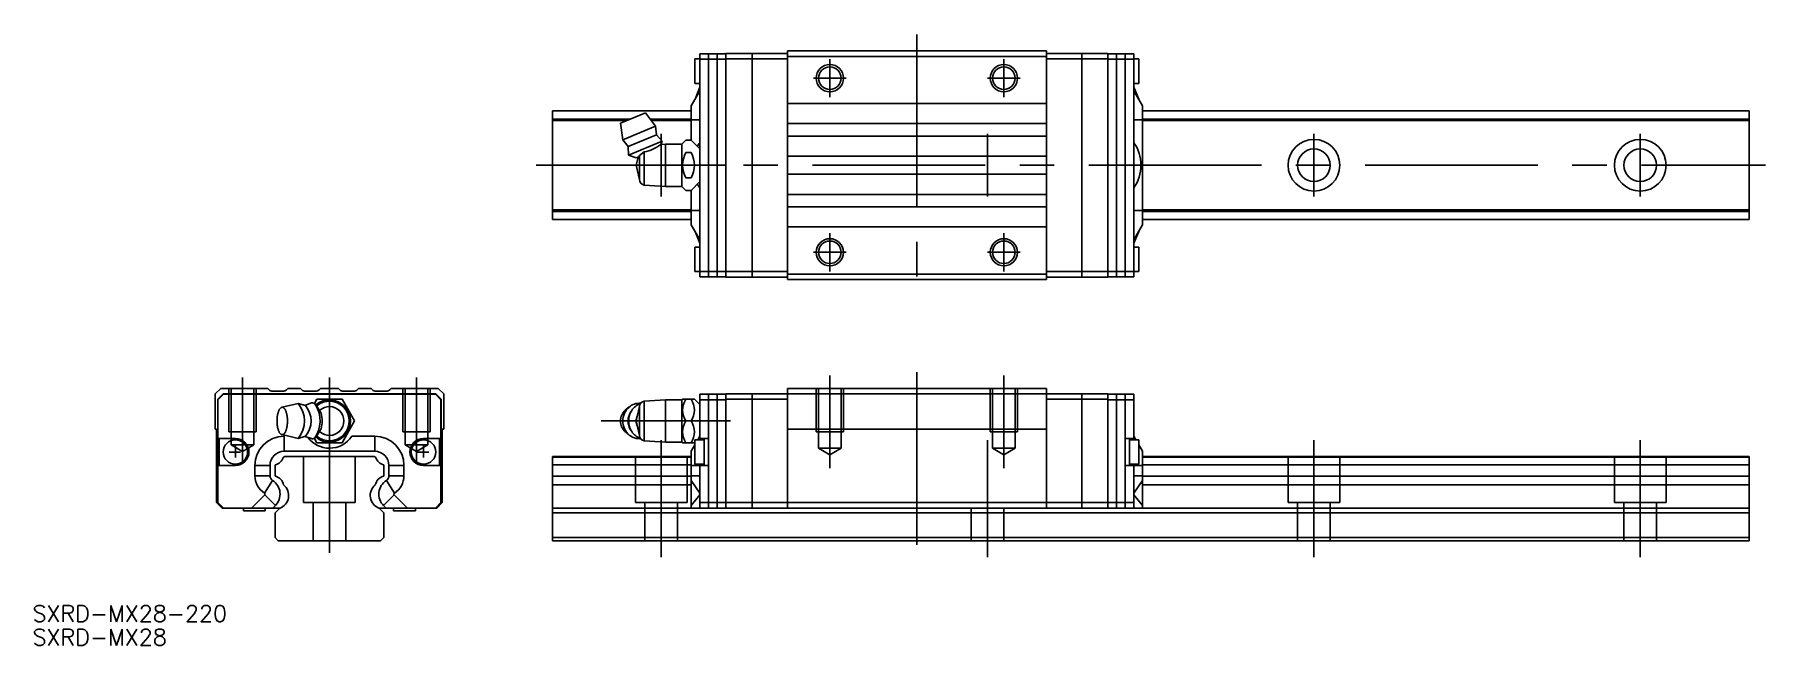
# Model space of a CAD drawing. Extents: x -54 to 264, y -19 to 93.
import ezdxf

# ---------------------------------------------------------------- set-up
doc = ezdxf.new("R2010")
doc.units = 0
doc.linetypes.add('CENTER', pattern=[50.8, 31.75, -6.35, 6.35, -6.35])
doc.linetypes.add('DASHED', pattern=[19.05, 12.7, -6.35])
doc.layers.get('0').update_dxf_attribs({"linetype": 'CONTINUOUS'})
doc.layers.add('CENTER', color=1, linetype='CENTER')
doc.styles.get("Standard").update_dxf_attribs({"font": 'txt.shx', "height": 3, "bigfont": 'bigfont.shx'})

msp = doc.modelspace()

# ---------------------------------------------------------------- linework, layer by layer
at = {"color": 7, "linetype": 'CONTINUOUS'}
for p, q in [((68.1, 89.5), (72.9, 89.5)), ((68.1, 89.5), (72.9, 89.5)), ((68.1, 88.5), (68.1, 89.5)), ((68.1, 88.5), (68.1, 89.5)), ((69.7, 48.5), (69.7, 89.5)), ((71.3, 48.5), (71.3, 89.5)), ((72.9, 89.55), (84.2, 89.55)), ((72.9, 88.55), (72.9, 89.55)), ((77.7, 48.45), (77.7, 89.55)), ((131.8, 90), (84.2, 90)), ((84.2, 89), (84.2, 90)), ((131.8, 89), (131.8, 90)), ((143.1, 89.55), (131.8, 89.55)), ((138.3, 48.45), (138.3, 89.55)), ((143.1, 88.55), (143.1, 89.55)), ((147.9, 89.5), (143.1, 89.5)), ((144.7, 48.5), (144.7, 89.5)), ((146.3, 48.5), (146.3, 89.5)), ((147.9, 88.5), (147.9, 89.5)), ((67.2, 84.05), (67.2, 88.55)), ((68.1, 88.55), (67.2, 88.55)), ((68.1, 88.5), (68.1, 69)), ((68.1, 69), (68.1, 88.5)), ((68.1, 88.5), (72.9, 88.5)), ((68.1, 88.5), (72.9, 88.5)), ((72.9, 49.45), (72.9, 88.55)), ((72.9, 88.55), (84.2, 88.55)), ((131.8, 89), (84.2, 89)), ((84.2, 49), (84.2, 89)), ((131.8, 49), (131.8, 89)), ((143.1, 88.55), (131.8, 88.55)), ((143.1, 49.45), (143.1, 88.55)), ((147.9, 88.5), (143.1, 88.5)), ((148.8, 88.55), (147.9, 88.55)), ((147.9, 88.5), (147.9, 49.5)), ((148.8, 84.05), (148.8, 88.55)), ((67.2, 84.05), (68.1, 84.05)), ((68.1, 83.33), (67.22, 81.17)), ((68.1, 83.33), (67.22, 81.17)), ((147.9, 84.05), (148.8, 84.05)), ((147.9, 83.33), (148.78, 81.17)), ((68.1, 82.7), (66.5, 79.93)), ((68.1, 82.7), (66.5, 79.93)), ((66.5, 79.93), (66.5, 77.33)), ((66.5, 79.93), (66.5, 77.33)), ((131.8, 80.35), (84.2, 80.35)), ((147.9, 82.7), (149.5, 79.93)), ((149.5, 79.93), (149.5, 77.33)), ((66.5, 79), (41, 79)), ((41, 79), (41, 77.48)), ((41, 77.2), (41, 77.48)), ((55.32, 77.48), (41, 77.48)), ((41, 60.8), (41, 77.2)), ((54.63, 77.2), (41, 77.2)), ((58.11, 78.64), (53.49, 76.73)), ((53.49, 76.73), (53.94, 73.67)), ((59.96, 76.16), (58.11, 78.64)), ((60.12, 77.48), (58.98, 77.48)), ((66.5, 77.48), (58.98, 77.48)), ((59.43, 77.2), (59.19, 77.2)), ((66.5, 77.2), (59.19, 77.2)), ((68.1, 77.33), (66.5, 77.33)), ((68.1, 77.33), (66.5, 77.33)), ((66.5, 77.33), (66.5, 73.6)), ((66.5, 77.33), (66.5, 73.6)), ((84.2, 76.65), (131.8, 76.65)), ((147.9, 77.33), (149.5, 77.33)), ((261, 79), (149.5, 79)), ((261, 77.48), (149.5, 77.48)), ((149.5, 77.33), (149.5, 69)), ((261, 77.2), (149.5, 77.2)), ((261, 77.48), (261, 79)), ((261, 77.48), (261, 77.2)), ((261, 77.2), (261, 60.8)), ((59.96, 76.16), (53.94, 73.67)), ((53.94, 73.67), (54.91, 72.44)), ((60.14, 74.61), (54.91, 72.44)), ((61.18, 73.42), (55.01, 70.86)), ((60.14, 74.61), (59.96, 76.16)), ((61.18, 73.42), (60.14, 74.61)), ((60.91, 72.82), (61.18, 73.42)), ((65.54, 73.62), (64.8, 72.87)), ((65.54, 73.62), (66.48, 73.62)), ((68.1, 72), (66.48, 73.62)), ((131.8, 74.35), (84.2, 74.35)), ((54.91, 72.44), (55.01, 70.86)), ((55.01, 70.86), (56.4, 70.36)), ((56.4, 70.36), (56.88, 70.55)), ((56.74, 70.5), (56.4, 69)), ((56.88, 70.55), (57, 70.81)), ((57, 70.81), (57.88, 71.45)), ((57, 70.81), (57, 66.35)), ((57.88, 71.45), (57.88, 65.36)), ((61.8, 72.87), (60.91, 72.82)), ((60.91, 72.82), (60.91, 72.82)), ((60.91, 72.82), (60.91, 72.82)), ((61.8, 72.87), (61.8, 65.12)), ((64.8, 72.87), (61.8, 72.87)), ((64.8, 72.87), (64.8, 65.12)), ((65.54, 71.31), (66.48, 71.31)), ((84.2, 70.65), (131.8, 70.65)), ((56.4, 69), (57, 66.35)), ((68.1, 69), (68.1, 49.5)), ((68.1, 69), (68.1, 49.5)), ((68.1, 49.5), (68.1, 69)), ((68.1, 69), (72.9, 69)), ((84.2, 67.35), (131.8, 67.35)), ((149.5, 69), (149.17, 69)), ((149.5, 60.67), (149.5, 69)), ((57.88, 65.36), (61.8, 65.12)), ((61.8, 65.12), (64.8, 65.12)), ((64.8, 65.12), (65.54, 64.38)), ((65.54, 66.69), (66.48, 66.69)), ((65.54, 64.38), (66.48, 64.38)), ((66.48, 64.38), (68.1, 66)), ((66.5, 60.67), (66.5, 64.4)), ((66.5, 60.67), (66.5, 64.4)), ((66.5, 60.67), (66.5, 64.4)), ((131.8, 63.65), (84.2, 63.65)), ((66.5, 60.8), (41, 60.8)), ((41, 60.8), (41, 60.52)), ((66.5, 60.52), (41, 60.52)), ((41, 59), (41, 60.52)), ((68.1, 60.67), (66.5, 60.67)), ((68.1, 60.67), (66.5, 60.67)), ((68.1, 60.67), (66.5, 60.67)), ((66.5, 58.07), (66.5, 60.67)), ((66.5, 58.07), (66.5, 60.67)), ((66.5, 58.07), (66.5, 60.67)), ((84.2, 61.35), (131.8, 61.35)), ((147.9, 60.67), (149.5, 60.67)), ((261, 60.8), (149.5, 60.8)), ((149.5, 58.07), (149.5, 60.67)), ((261, 60.52), (149.5, 60.52)), ((261, 60.52), (261, 60.8)), ((261, 60.52), (261, 59)), ((66.5, 59), (41, 59)), ((68.1, 55.3), (66.5, 58.07)), ((68.1, 55.3), (66.5, 58.07)), ((68.1, 55.3), (66.5, 58.07)), ((131.8, 57.65), (84.2, 57.65)), ((147.9, 55.3), (149.5, 58.07)), ((261, 59), (149.5, 59)), ((68.1, 54.67), (67.22, 56.83)), ((68.1, 54.67), (67.22, 56.83)), ((68.1, 54.67), (67.22, 56.83)), ((147.9, 54.67), (148.78, 56.83)), ((67.2, 53.95), (67.2, 49.45)), ((68.1, 53.95), (67.2, 53.95)), ((148.8, 53.95), (147.9, 53.95)), ((148.8, 53.95), (148.8, 49.45)), ((67.2, 49.45), (68.1, 49.45)), ((68.1, 49.5), (68.1, 48.5)), ((68.1, 49.5), (68.1, 48.5)), ((68.1, 49.5), (68.1, 48.5)), ((68.1, 49.5), (72.9, 49.5)), ((68.1, 49.5), (72.9, 49.5)), ((68.1, 49.5), (72.9, 49.5)), ((68.1, 48.5), (72.9, 48.5)), ((68.1, 48.5), (72.9, 48.5)), ((68.1, 48.5), (72.9, 48.5)), ((72.9, 49.45), (72.9, 48.45)), ((72.9, 49.45), (84.2, 49.45)), ((72.9, 48.45), (84.2, 48.45)), ((131.8, 49), (84.2, 49)), ((84.2, 49), (84.2, 48)), ((131.8, 48), (84.2, 48)), ((143.1, 49.45), (131.8, 49.45)), ((131.8, 49), (131.8, 48)), ((143.1, 48.45), (131.8, 48.45)), ((147.9, 49.5), (143.1, 49.5)), ((143.1, 49.45), (143.1, 48.45)), ((147.9, 48.5), (143.1, 48.5)), ((147.9, 49.5), (147.9, 48.5)), ((147.9, 49.45), (148.8, 49.45)), ((-20, 28), (-21, 27)), ((-21, 27), (-21, 20.5)), ((-19.55, 27), (-20.55, 26)), ((-20.55, 26), (-20.55, 7)), ((-19.5, 26.9), (-20.5, 25.9)), ((-19.5, 26.9), (-20.5, 25.9)), ((-20.5, 25.9), (-20.5, 18.8)), ((-20.5, 25.9), (-20.5, 18.8)), ((-20, 28), (-11.35, 28)), ((19.55, 27), (-19.55, 27)), ((-19.5, 26.9), (0, 26.9)), ((0, 26.9), (-19.5, 26.9)), ((-11.09, 27.74), (-11.35, 28)), ((-8.61, 27.45), (-10.39, 27.45)), ((-7.65, 28), (-7.91, 27.74)), ((-7.65, 28), (-5.35, 28)), ((-5.09, 27.74), (-5.35, 28)), ((-2.61, 27.45), (-4.39, 27.45)), ((-2.77, 25.2), (-2.31, 26)), ((-2.31, 26), (2.31, 26)), ((-1.65, 28), (-1.91, 27.74)), ((1.65, 28), (-1.65, 28)), ((0, 26), (0, 26.9)), ((0, 26.9), (19.5, 26.9)), ((0, 26.9), (19.5, 26.9)), ((19.5, 26.9), (0, 26.9)), ((0, 26), (0, 26.9)), ((1.65, 28), (1.91, 27.74)), ((2.31, 26), (4.62, 22)), ((2.61, 27.45), (4.39, 27.45)), ((5.09, 27.74), (5.35, 28)), ((7.65, 28), (5.35, 28)), ((7.65, 28), (7.91, 27.74)), ((8.61, 27.45), (10.39, 27.45)), ((11.09, 27.74), (11.35, 28)), ((20, 28), (11.35, 28)), ((19.5, 26.9), (20.5, 25.9)), ((19.5, 26.9), (20.5, 25.9)), ((19.5, 26.9), (20.5, 25.9)), ((19.55, 27), (20.55, 26)), ((20, 28), (21, 27)), ((20.5, 25.9), (20.5, 18.8)), ((20.5, 25.9), (20.5, 18.8)), ((20.5, 25.9), (20.5, 18.8)), ((20.55, 26), (20.55, 7)), ((21, 27), (21, 20.5)), ((61.8, 25.88), (57.88, 25.64)), ((57.88, 25.64), (57.88, 18.36)), ((61.8, 25.88), (61.8, 18.13)), ((64.8, 25.88), (61.8, 25.88)), ((64.92, 26), (64.8, 25.88)), ((64.8, 25.88), (64.8, 18.13)), ((64.92, 26), (65.54, 26)), ((65.54, 26), (66.48, 26)), ((66.48, 26), (67.1, 26)), ((68.1, 25), (67.1, 26)), ((68.1, 26.9), (72.9, 26.9)), ((68.1, 26.9), (72.9, 26.9)), ((68.1, 26.9), (72.9, 26.9)), ((68.1, 26.9), (68.1, 25.9)), ((68.1, 26.9), (68.1, 25.9)), ((68.1, 26.9), (68.1, 25.9)), ((68.1, 25.9), (68.1, 18.8)), ((68.1, 25.9), (68.1, 18.8)), ((68.1, 25.9), (68.1, 18.8)), ((68.1, 25.9), (72.9, 25.9)), ((68.1, 25.9), (72.9, 25.9)), ((68.1, 25.9), (72.9, 25.9)), ((69.7, 6), (69.7, 26.9)), ((71.3, 6), (71.3, 26.9)), ((72.9, 27), (84.2, 27)), ((72.9, 27), (72.9, 26)), ((72.9, 26), (72.9, 7)), ((72.9, 26), (84.2, 26)), ((77.7, 27), (77.7, 6)), ((131.8, 28), (84.2, 28)), ((84.2, 28), (84.2, 27)), ((131.8, 27), (84.2, 27)), ((84.2, 27), (84.2, 20.5)), ((131.8, 28), (131.8, 27)), ((131.8, 27), (131.8, 20.5)), ((143.1, 27), (131.8, 27)), ((143.1, 26), (131.8, 26)), ((138.3, 27), (138.3, 6)), ((143.1, 27), (143.1, 26)), ((147.9, 26.9), (143.1, 26.9)), ((143.1, 26), (143.1, 7)), ((147.9, 25.9), (143.1, 25.9)), ((144.7, 6), (144.7, 26.9)), ((146.3, 6), (146.3, 26.9)), ((147.9, 26.9), (147.9, 25.9)), ((147.9, 25.9), (147.9, 18.8)), ((-5.77, 25.24), (-8.68, 24.51)), ((-4.4, 24.82), (-5.77, 25.24)), ((-3.32, 25.31), (-4.54, 24.86)), ((-2.14, 24.42), (-2.56, 24.98)), ((-1.81, 23.93), (-2.14, 24.42)), ((-1.55, 23.43), (-1.81, 23.93)), ((55.11, 24.58), (54.39, 23.98)), ((57, 24.65), (56.4, 22)), ((57, 24.65), (57, 19.35)), ((-21, 20.5), (-20.75, 20.5)), ((-20.75, 20.5), (-20.75, 7)), ((-8.68, 19.49), (-5.77, 18.76)), ((-8.33, 19.2), (-8.33, 16.43)), ((-8.33, 19.2), (-8.33, 16.43)), ((-5.77, 18.76), (-4.4, 19.18)), ((-4.54, 19.14), (-3.32, 18.77)), ((-2.56, 19.02), (-2.14, 19.58)), ((-2.14, 19.58), (-1.81, 20.07)), ((-1.81, 20.07), (-1.55, 20.57)), ((4.62, 22), (2.31, 18)), ((8.33, 19.2), (4.14, 19.2)), ((8.33, 19.2), (4.14, 19.2)), ((8.33, 19.2), (4.14, 19.2)), ((8.33, 19.2), (8.33, 16.43)), ((8.33, 19.2), (8.33, 16.43)), ((8.33, 19.2), (8.33, 16.43)), ((20.75, 20.5), (20.75, 7)), ((21, 20.5), (20.75, 20.5)), ((56.4, 22), (57, 19.35)), ((65.54, 22), (66.48, 22)), ((68.1, 19.2), (67.72, 18.55)), ((68.1, 19.2), (67.72, 18.55)), ((68.1, 19.2), (67.72, 18.55)), ((131.8, 20.5), (84.2, 20.5)), ((84.2, 20.5), (84.2, 7)), ((131.8, 20.5), (131.8, 7)), ((147.9, 19.2), (148.28, 18.55)), ((-20.5, 18.8), (-17.3, 18.8)), ((-20.5, 18.8), (-17.3, 18.8)), ((-20.25, 18.8), (-20.25, 13.8)), ((-20.25, 18.8), (-20.25, 13.8)), ((-8.33, 16.43), (0, 16.43)), ((-8.33, 16.43), (0, 16.43)), ((-2.31, 18), (-2.77, 18.8)), ((2.31, 18), (-2.31, 18)), ((0, 17), (0, 18)), ((0, 17), (0, 18)), ((0, 16.43), (0, 17)), ((0, 16.43), (0, 17)), ((0, 16.43), (0, 17)), ((0, 16.43), (0, 17)), ((0, 16.43), (0, 17)), ((0, 16.43), (0, 17)), ((0, 15.5), (0, 16.43)), ((8.33, 16.43), (0, 16.43)), ((8.33, 16.43), (0, 16.43)), ((8.33, 16.43), (0, 16.43)), ((0, 15.5), (0, 16.43)), ((20.5, 18.8), (17.3, 18.8)), ((20.5, 18.8), (17.3, 18.8)), ((20.5, 18.8), (17.3, 18.8)), ((20.25, 18.8), (20.25, 13.8)), ((20.25, 18.8), (20.25, 13.8)), ((57.88, 18.36), (61.8, 18.13)), ((61.8, 18.13), (64.8, 18.13)), ((64.8, 18.13), (64.92, 18)), ((65.54, 18), (64.92, 18)), ((65.54, 18), (66.48, 18)), ((67.1, 18), (66.48, 18)), ((67.2, 17.64), (66.5, 16.43)), ((67.2, 17.64), (66.5, 16.43)), ((67.2, 17.64), (66.5, 16.43)), ((66.5, 13.83), (66.5, 16.43)), ((66.5, 13.83), (66.5, 16.43)), ((66.5, 13.83), (66.5, 16.43)), ((67.1, 18), (67.2, 18.1)), ((67.2, 18.55), (67.2, 14.05)), ((68.9, 18.55), (67.2, 18.55)), ((67.65, 18.55), (67.83, 18.73)), ((68.1, 18.55), (68.1, 18.8)), ((68.1, 18.55), (68.1, 18.8)), ((68.1, 18.55), (68.1, 18.8)), ((68.1, 18.8), (69.7, 18.8)), ((68.1, 18.8), (69.7, 18.8)), ((68.1, 18.8), (69.7, 18.8)), ((68.9, 18.8), (68.9, 13.8)), ((68.9, 18.8), (68.9, 13.8)), ((147.9, 18.8), (146.3, 18.8)), ((147.1, 18.8), (147.1, 13.8)), ((148.8, 18.55), (147.1, 18.55)), ((147.9, 18.55), (147.9, 18.8)), ((148.8, 18.55), (148.8, 14.05)), ((148.8, 17.64), (149.5, 16.43)), ((149.5, 13.83), (149.5, 16.43)), ((-20.5, 13.8), (-20.5, 7)), ((-20.5, 13.8), (-20.5, 7)), ((-17.3, 13.8), (-20.5, 13.8)), ((-17.3, 13.8), (-20.5, 13.8)), ((-13.7, 13.83), (-10.93, 13.83)), ((-13.7, 13.83), (-10.93, 13.83)), ((-13.7, 11.92), (-13.7, 13.83)), ((-13.7, 11.92), (-13.7, 13.83)), ((-10.93, 11.92), (-10.93, 13.83)), ((-10.93, 11.92), (-10.93, 13.83)), ((-10, 13.94), (-10, 11.86)), ((-8.2, 15.5), (-8.48, 15.34)), ((8.2, 15.5), (-8.2, 15.5)), ((8.2, 15.5), (8.48, 15.34)), ((10, 13.94), (10, 11.86)), ((10.93, 11.92), (10.93, 13.83)), ((10.93, 11.92), (10.93, 13.83)), ((10.93, 11.92), (10.93, 13.83)), ((13.7, 13.83), (10.93, 13.83)), ((13.7, 13.83), (10.93, 13.83)), ((13.7, 13.83), (10.93, 13.83)), ((13.7, 11.92), (13.7, 13.83)), ((13.7, 11.92), (13.7, 13.83)), ((13.7, 11.92), (13.7, 13.83)), ((17.3, 13.8), (20.5, 13.8)), ((17.3, 13.8), (20.5, 13.8)), ((17.3, 13.8), (20.5, 13.8)), ((20.5, 13.8), (20.5, 7)), ((20.5, 13.8), (20.5, 7)), ((20.5, 13.8), (20.5, 7)), ((66.5, 15.5), (41, 15.5)), ((41, 15.5), (41, 15.34)), ((66.5, 15.34), (41, 15.34)), ((41, 13.94), (41, 15.34)), ((66.5, 13.94), (41, 13.94)), ((41, 13.94), (41, 11.86)), ((68.1, 13.83), (66.5, 13.83)), ((68.1, 13.83), (66.5, 13.83)), ((68.1, 13.83), (66.5, 13.83)), ((66.5, 11.92), (66.5, 13.83)), ((66.5, 11.92), (66.5, 13.83)), ((66.5, 11.92), (66.5, 13.83)), ((67.2, 14.05), (68.9, 14.05)), ((68.1, 13.8), (68.1, 14.05)), ((68.1, 13.8), (68.1, 14.05)), ((68.1, 13.8), (68.1, 14.05)), ((68.1, 13.8), (68.1, 7)), ((68.1, 13.8), (68.1, 7)), ((68.1, 13.8), (68.1, 7)), ((68.1, 13.8), (69.7, 13.8)), ((68.1, 13.8), (69.7, 13.8)), ((68.1, 13.8), (69.7, 13.8)), ((147.9, 13.8), (146.3, 13.8)), ((147.1, 14.05), (148.8, 14.05)), ((147.9, 13.8), (147.9, 14.05)), ((147.9, 13.83), (149.5, 13.83)), ((147.9, 13.8), (147.9, 7)), ((261, 15.5), (149.5, 15.5)), ((261, 15.34), (149.5, 15.34)), ((261, 13.94), (149.5, 13.94)), ((149.5, 11.92), (149.5, 13.83)), ((261, 15.34), (261, 15.5)), ((261, 15.34), (261, 13.94)), ((261, 11.86), (261, 13.94)), ((-13.7, 11.92), (-10.93, 11.92)), ((-13.7, 11.92), (-10.93, 11.92)), ((-11.95, 8.73), (-10.46, 11.07)), ((-11.95, 8.73), (-10.46, 11.07)), ((11.95, 8.73), (10.46, 11.07)), ((11.95, 8.73), (10.46, 11.07)), ((11.95, 8.73), (10.46, 11.07)), ((13.7, 11.92), (10.93, 11.92)), ((13.7, 11.92), (10.93, 11.92)), ((13.7, 11.92), (10.93, 11.92)), ((66.5, 11.86), (41, 11.86)), ((41, 10.24), (41, 11.86)), ((41, 5.95), (41, 10.24)), ((66.5, 10.24), (41, 10.24)), ((68.1, 11.92), (66.5, 11.92)), ((68.1, 11.92), (66.5, 11.92)), ((68.1, 11.92), (66.5, 11.92)), ((66.5, 11.07), (66.5, 11.92)), ((66.5, 11.07), (66.5, 11.92)), ((66.5, 11.07), (66.5, 11.92)), ((68.1, 8.73), (66.5, 11.07)), ((68.1, 8.73), (66.5, 11.07)), ((68.1, 8.73), (66.5, 11.07)), ((66.5, 6.46), (66.5, 11.07)), ((66.5, 6.46), (66.5, 11.07)), ((66.5, 6.46), (66.5, 11.07)), ((147.9, 11.92), (149.5, 11.92)), ((147.9, 8.73), (149.5, 11.07)), ((149.5, 11.07), (149.5, 11.92)), ((261, 11.86), (149.5, 11.86)), ((149.5, 6.46), (149.5, 11.07)), ((261, 10.24), (149.5, 10.24)), ((261, 11.86), (261, 10.24)), ((261, 10.24), (261, 5.95)), ((-20.75, 7), (-19.75, 6)), ((-20.55, 7), (-19.55, 6)), ((-20.5, 7), (-19.5, 6)), ((-20.5, 7), (-19.5, 6)), ((-14.33, 6), (-11.91, 8.42)), ((-14.33, 6), (-11.91, 8.42)), ((-11.91, 8.42), (-9.95, 6.46)), ((-11.91, 8.42), (-9.95, 6.46)), ((-10.42, 6), (-9.95, 6.46)), ((-10.42, 6), (-9.95, 6.46)), ((11.91, 8.42), (9.95, 6.46)), ((11.91, 8.42), (9.95, 6.46)), ((11.91, 8.42), (9.95, 6.46)), ((10.42, 6), (9.95, 6.46)), ((10.42, 6), (9.95, 6.46)), ((10.42, 6), (9.95, 6.46)), ((14.33, 6), (11.91, 8.42)), ((14.33, 6), (11.91, 8.42)), ((14.33, 6), (11.91, 8.42)), ((20.5, 7), (19.5, 6)), ((20.5, 7), (19.5, 6)), ((20.5, 7), (19.5, 6)), ((20.55, 7), (19.55, 6)), ((20.75, 7), (19.75, 6)), ((68.1, 8.42), (66.5, 6.46)), ((68.1, 8.42), (66.5, 6.46)), ((68.1, 8.42), (66.5, 6.46)), ((66.5, 6), (66.5, 6.46)), ((66.5, 6), (66.5, 6.46)), ((66.5, 6), (66.5, 6.46)), ((68.1, 7), (68.1, 6)), ((68.1, 7), (68.1, 6)), ((68.1, 7), (68.1, 6)), ((68.1, 7), (72.9, 7)), ((68.1, 7), (72.9, 7)), ((68.1, 7), (72.9, 7)), ((72.9, 7), (72.9, 6)), ((72.9, 7), (84.2, 7)), ((131.8, 7), (84.2, 7)), ((84.2, 7), (84.2, 6)), ((131.8, 7), (131.8, 6)), ((143.1, 7), (131.8, 7)), ((143.1, 7), (143.1, 6)), ((147.9, 7), (143.1, 7)), ((147.9, 8.42), (149.5, 6.46)), ((147.9, 7), (147.9, 6)), ((149.5, 6), (149.5, 6.46)), ((-19.75, 6), (-19.55, 6)), ((-19.55, 6), (-19.5, 6)), ((-19.5, 6), (-14.33, 6)), ((-19.5, 6), (-14.33, 6)), ((-15.8, 6), (-15.8, 5.5)), ((-11.8, 5.5), (-15.8, 5.5)), ((-14.33, 6), (-10.42, 6)), ((-14.33, 6), (-10.42, 6)), ((-11.8, 5.5), (-11.8, 6)), ((-10.42, 6), (-9.02, 6)), ((-10.42, 6), (-9.02, 6)), ((-9.15, 5.95), (-10, 5.1)), ((-10, 5.1), (-10, 0.6)), ((10.42, 6), (9.02, 6)), ((10.42, 6), (9.02, 6)), ((10.42, 6), (9.02, 6)), ((9.15, 5.95), (10, 5.1)), ((10, 5.1), (10, 0.6)), ((14.33, 6), (10.42, 6)), ((14.33, 6), (10.42, 6)), ((14.33, 6), (10.42, 6)), ((11.8, 6), (11.8, 5.5)), ((11.8, 5.5), (15.8, 5.5)), ((19.5, 6), (14.33, 6)), ((19.5, 6), (14.33, 6)), ((19.5, 6), (14.33, 6)), ((15.8, 5.5), (15.8, 6)), ((19.55, 6), (19.5, 6)), ((19.75, 6), (19.55, 6)), ((261, 5.95), (41, 5.95)), ((41, 5.95), (41, 5.1)), ((261, 5.1), (41, 5.1)), ((41, 5.1), (41, 0.6)), ((68.1, 6), (66.5, 6)), ((68.1, 6), (66.5, 6)), ((68.1, 6), (66.5, 6)), ((68.1, 6), (72.9, 6)), ((68.1, 6), (72.9, 6)), ((68.1, 6), (72.9, 6)), ((72.9, 6), (84.2, 6)), ((131.8, 6), (84.2, 6)), ((143.1, 6), (131.8, 6)), ((147.9, 6), (143.1, 6)), ((147.9, 6), (149.5, 6)), ((261, 5.1), (261, 5.95)), ((261, 0.6), (261, 5.1)), ((-10, 0.6), (-9.4, 0)), ((-9.4, 0), (9.4, 0)), ((10, 0.6), (9.4, 0)), ((261, 0.6), (41, 0.6)), ((41, 0.6), (41, 0)), ((261, 0), (41, 0)), ((261, 0), (261, 0.6))]:
    msp.add_line(p, q, dxfattribs=at)
at = {"color": 3, "linetype": 'DASHED'}
for p, q in [((-18.5, 28), (-18.5, 20)), ((-18.07, 28), (-18.07, 17.6)), ((-13.93, 28), (-13.93, 17.6)), ((-13.5, 28), (-13.5, 20)), ((13.5, 28), (13.5, 20)), ((13.93, 28), (13.93, 17.6)), ((18.07, 28), (18.07, 17.6)), ((18.5, 28), (18.5, 20)), ((89.5, 28), (89.5, 20)), ((89.93, 28), (89.93, 17)), ((94.07, 28), (94.07, 17)), ((94.5, 28), (94.5, 20)), ((121.5, 28), (121.5, 20)), ((121.93, 28), (121.93, 17)), ((126.07, 28), (126.07, 17)), ((126.5, 28), (126.5, 20)), ((-18.5, 20), (-13.5, 20)), ((18.5, 20), (13.5, 20)), ((94.5, 20), (89.5, 20)), ((126.5, 20), (121.5, 20)), ((-13.93, 17.6), (-18.07, 17.6)), ((-18.07, 17.6), (-16, 16.41)), ((-13.93, 17.6), (-16, 16.41)), ((13.93, 17.6), (16, 16.41)), ((18.07, 17.6), (13.93, 17.6)), ((18.07, 17.6), (16, 16.41)), ((89.93, 17), (92, 15.81)), ((94.07, 17), (89.93, 17)), ((94.07, 17), (92, 15.81)), ((126.07, 17), (121.93, 17)), ((121.93, 17), (124, 15.81)), ((126.07, 17), (124, 15.81)), ((-4.75, 15.5), (-4.75, 7)), ((4.75, 15.5), (4.75, 7)), ((56.25, 15.5), (56.25, 7)), ((65.75, 15.5), (65.75, 7)), ((176.25, 15.5), (176.25, 7)), ((185.75, 15.5), (185.75, 7)), ((236.25, 15.5), (236.25, 7)), ((245.75, 15.5), (245.75, 7)), ((4.75, 7), (-4.75, 7)), ((-3, 7), (-3, 0)), ((3, 7), (3, 0)), ((56.25, 7), (65.75, 7)), ((58, 7), (58, 0)), ((64, 7), (64, 0)), ((176.25, 7), (185.75, 7)), ((178, 7), (178, 0)), ((184, 7), (184, 0)), ((236.25, 7), (245.75, 7)), ((238, 7), (238, 0)), ((244, 7), (244, 0)), ((118, 6), (118, 0)), ((124, 6), (124, 0))]:
    msp.add_line(p, q, dxfattribs=at)
at = {"color": 7, "linetype": 'CONTINUOUS'}
msp.add_polyline3d([(-8.68, 24.51, 0), (-8.73, 24.51, 0), (-8.78, 24.5, 0), (-8.83, 24.49, 0), (-8.87, 24.47, 0), (-8.92, 24.44, 0), (-8.96, 24.41, 0), (-9.01, 24.37, 0), (-9.05, 24.32, 0), (-9.09, 24.27, 0), (-9.14, 24.22, 0), (-9.18, 24.16, 0), (-9.22, 24.09, 0), (-9.26, 24.02, 0), (-9.29, 23.94, 0), (-9.33, 23.86, 0), (-9.36, 23.78, 0), (-9.39, 23.69, 0), (-9.43, 23.59, 0), (-9.45, 23.5, 0), (-9.48, 23.4, 0), (-9.51, 23.29, 0), (-9.53, 23.18, 0), (-9.55, 23.07, 0), (-9.57, 22.96, 0), (-9.59, 22.85, 0), (-9.6, 22.73, 0), (-9.61, 22.61, 0), (-9.62, 22.49, 0), (-9.63, 22.37, 0), (-9.64, 22.25, 0), (-9.64, 22.12, 0), (-9.64, 22, 0), (-9.64, 21.88, 0), (-9.64, 21.75, 0), (-9.63, 21.63, 0), (-9.62, 21.51, 0), (-9.61, 21.39, 0), (-9.6, 21.27, 0), (-9.59, 21.15, 0), (-9.57, 21.04, 0), (-9.55, 20.93, 0), (-9.53, 20.82, 0), (-9.51, 20.71, 0), (-9.48, 20.6, 0), (-9.45, 20.5, 0), (-9.43, 20.41, 0), (-9.39, 20.31, 0), (-9.36, 20.22, 0), (-9.33, 20.14, 0), (-9.29, 20.06, 0), (-9.26, 19.98, 0), (-9.22, 19.91, 0), (-9.18, 19.84, 0), (-9.14, 19.78, 0), (-9.09, 19.73, 0), (-9.05, 19.68, 0), (-9.01, 19.63, 0), (-8.96, 19.59, 0), (-8.92, 19.56, 0), (-8.87, 19.53, 0), (-8.83, 19.51, 0), (-8.78, 19.5, 0), (-8.73, 19.49, 0), (-8.68, 19.49, 0), (-8.64, 19.49, 0), (-8.59, 19.5, 0), (-8.54, 19.51, 0), (-8.5, 19.53, 0), (-8.45, 19.56, 0), (-8.41, 19.59, 0), (-8.36, 19.63, 0), (-8.32, 19.68, 0), (-8.27, 19.73, 0), (-8.23, 19.78, 0), (-8.19, 19.84, 0), (-8.15, 19.91, 0), (-8.11, 19.98, 0), (-8.08, 20.06, 0), (-8.04, 20.14, 0), (-8.01, 20.22, 0), (-7.97, 20.31, 0), (-7.94, 20.41, 0), (-7.91, 20.5, 0), (-7.89, 20.6, 0), (-7.86, 20.71, 0), (-7.84, 20.82, 0), (-7.82, 20.93, 0), (-7.8, 21.04, 0), (-7.78, 21.15, 0), (-7.77, 21.27, 0), (-7.76, 21.39, 0), (-7.74, 21.51, 0), (-7.74, 21.63, 0), (-7.73, 21.75, 0), (-7.73, 21.88, 0), (-7.73, 22, 0), (-7.73, 22.12, 0), (-7.73, 22.25, 0), (-7.74, 22.37, 0), (-7.74, 22.49, 0), (-7.76, 22.61, 0), (-7.77, 22.73, 0), (-7.78, 22.85, 0), (-7.8, 22.96, 0), (-7.82, 23.07, 0), (-7.84, 23.18, 0), (-7.86, 23.29, 0), (-7.89, 23.4, 0), (-7.91, 23.5, 0), (-7.94, 23.59, 0), (-7.97, 23.69, 0), (-8.01, 23.78, 0), (-8.04, 23.86, 0), (-8.08, 23.94, 0), (-8.11, 24.02, 0), (-8.15, 24.09, 0), (-8.19, 24.16, 0), (-8.23, 24.22, 0), (-8.27, 24.27, 0), (-8.32, 24.32, 0), (-8.36, 24.37, 0), (-8.41, 24.41, 0), (-8.45, 24.44, 0), (-8.5, 24.47, 0), (-8.54, 24.49, 0), (-8.59, 24.5, 0), (-8.64, 24.51, 0), (-8.68, 24.51, 0)], dxfattribs=at)
at = {"color": 3, "linetype": 'CONTINUOUS'}
for centre in [(92, 85), (124, 85), (92, 53), (124, 53)]:
    msp.add_circle(centre, 2.5, dxfattribs=at)
at = {"color": 7, "linetype": 'CONTINUOUS'}
for centre, radius in [((92, 85), 2.07), ((124, 85), 2.07), ((181, 69), 4.75), ((241, 69), 4.75), ((181, 69), 3), ((241, 69), 3), ((92, 53), 2.07), ((124, 53), 2.07), ((-17.3, 16.3), 2.25), ((17.3, 16.3), 2.25)]:
    msp.add_circle(centre, radius, dxfattribs=at)
for centre, radius, start, end in [((56.48, 78.55), 7.24, 281.1312, 307.648), ((69.55, 69), 4.62, 150.0092, 209.9908), ((62.48, 69), 4.62, 330.0001, 29.9999), ((71.24, 70.49), 4.11, 139.8147, 151.2732), ((71.24, 70.49), 4.11, 139.8147, 151.2732), ((142.5, 69.22), 6.67, 358.1073, 36.0009), ((142.5, 68.78), 6.67, 323.9991, 1.8927), ((58, 66.35), 1, 180, 263.2229), ((71.24, 67.51), 4.11, 208.7268, 220.1853), ((71.24, 67.51), 4.11, 208.7268, 220.1853), ((71.24, 67.51), 4.11, 208.7268, 220.1853), ((-10.39, 28.45), 1, 225, 270), ((-8.61, 28.45), 1, 270, 315), ((-4.39, 28.45), 1, 225, 270), ((-2.61, 28.45), 1, 270, 315), ((0, 22), 3.88, 229.2393, 130.7607), ((0, 22), 3.64, 229.0058, 130.9942), ((2.61, 28.45), 1, 225, 270), ((4.39, 28.45), 1, 270, 315), ((8.61, 28.45), 1, 225, 270), ((10.39, 28.45), 1, 270, 315), ((58, 24.65), 1, 96.7771, 180), ((68.47, 24), 3.54, 145.6279, 214.3721), ((63.56, 24), 3.54, 325.6279, 34.3721), ((-9.68, 22), 5.08, 320.4381, 39.5619), ((-7.84, 22), 4.45, 320.7405, 39.2595), ((-3.14, 24.83), 0.511, 60.8171, 110.5992), ((-3.37, 24.42), 0.984, 34.9878, 60.8171), ((-7.24, 22.05), 5.52, 324.0222, 32.1092), ((0, 22), 2.65, 226.8285, 133.1715), ((-6.66, 22), 5.31, 344.3386, 15.6614), ((56.24, 21.99), 2.75, 156.3696, 179.7225), ((55.95, 22.11), 2.43, 129.9202, 156.3696), ((57.39, 22.01), 3.45, 155.8923, 180.1998), ((57.24, 22.08), 3.29, 130.7852, 155.8923), ((58.04, 21.99), 3.14, 141.4466, 179.7942), ((58.47, 22.02), 3.46, 163.2854, 180.3436), ((56.96, 22.4), 2.86, 85.1547, 130.7852), ((58.61, 21.98), 3.61, 146.9357, 163.2854), ((58.2, 22.25), 3.11, 109.6894, 146.9357), ((58.8, 22), 2.4, 154.7068, 179.7781), ((-8.33, 13.83), 5.37, 90.0008, 179.9992), ((-8.33, 13.83), 5.37, 90.0008, 179.9992), ((-10.13, 21.99), 2.4, 357.4766, 2.2531), ((0, 22), 5, 270.0118, 325.9324), ((0, 22), 5, 270.0118, 325.9324), ((0, 22), 5, 270.0118, 325.9324), ((8.33, 13.83), 5.37, 0.0008, 89.9992), ((8.33, 13.83), 5.37, 0.0008, 89.9992), ((8.33, 13.83), 5.37, 0.0008, 89.9992), ((56.12, 21.99), 2.63, 179.7225, 204.1854), ((56.03, 21.95), 2.53, 204.1854, 229.5249), ((57.5, 22.01), 3.56, 180.1998, 203.7081), ((57.16, 21.86), 3.19, 203.7081, 230.0021), ((85.8, 56.82), 48.38, 229.5249, 230.6346), ((57.89, 21.99), 2.98, 179.7942, 196.5767), ((58.77, 22.02), 3.76, 180.3436, 196.0273), ((58.12, 22.06), 3.23, 196.5767, 217.9131), ((57.01, 21.68), 2.95, 230.0021, 251.8623), ((58.36, 21.9), 3.33, 196.0273, 213.7038), ((58.38, 21.92), 3.36, 213.7038, 231.0042), ((58.1, 21.56), 2.9, 231.0042, 250.9998), ((58.86, 22.02), 2.46, 180.3823, 205.1326), ((58, 19.35), 1, 180, 263.2229), ((68.47, 20), 3.54, 145.6279, 214.3721), ((63.56, 20), 3.54, 325.6279, 34.3721), ((105.74, 17.86), 37.66, 177.9623, 178.5689), ((105.74, 17.86), 37.66, 177.9623, 178.5689), ((105.76, 17.86), 37.68, 177.9624, 178.5672), ((110.24, 17.86), 37.68, 1.4328, 2.0376), ((-17.3, 16.3), 2.5, 270, 90), ((-17.3, 16.3), 2.5, 270, 90), ((-8.33, 13.83), 2.6, 90, 180), ((-8.33, 13.83), 2.6, 90, 180), ((0, 22), 5, 218.0521, 269.9873), ((0, 22), 5, 218.0521, 269.9873), ((-3.1, 19.56), 0.823, 254.4312, 293.3198), ((8.33, 13.83), 2.6, 0, 90), ((8.33, 13.83), 2.6, 0, 90), ((8.33, 13.83), 2.6, 0, 90), ((17.3, 16.3), 2.5, 90, 270), ((17.3, 16.3), 2.5, 90, 270), ((17.3, 16.3), 2.5, 90, 270), ((56.95, 21.5), 2.76, 251.8623, 275.2328), ((-10.48, 15.98), 2.1, 283.2606, 342.1056), ((10.48, 15.98), 2.1, 197.8944, 256.7394), ((-9.93, 11.92), 3.77, 180, 237.6682), ((-9.93, 11.92), 3.77, 180, 237.6682), ((-9.93, 11.92), 1, 180, 237.6682), ((-9.93, 11.92), 1, 180, 237.6682), ((-12.05, 8.56), 2.97, 315, 57.6682), ((-12.05, 8.56), 2.97, 315, 57.6682), ((-10.48, 9.82), 2.1, 11.6297, 76.7394), ((-10, 8.3), 2.5, 289.8363, 50.9443), ((10, 8.3), 2.5, 129.0557, 250.1637), ((10.48, 9.82), 2.1, 103.2606, 168.3703), ((12.05, 8.56), 2.97, 122.3318, 225), ((12.05, 8.56), 2.97, 122.3318, 225), ((12.05, 8.56), 2.97, 122.3318, 225), ((9.93, 11.92), 1, 302.3318, 0), ((9.93, 11.92), 1, 302.3318, 0), ((9.93, 11.92), 1, 302.3318, 0), ((9.93, 11.92), 3.77, 302.3318, 0), ((9.93, 11.92), 3.77, 302.3318, 0), ((9.93, 11.92), 3.77, 302.3318, 0), ((-12.05, 8.56), 0.2, 315.0001, 57.6681), ((12.05, 8.56), 0.2, 122.3318, 224.9999)]:
    msp.add_arc(centre, radius, start, end, dxfattribs=at)
at = {"layer": 'CENTER', "color": 1, "linetype": 'CENTER'}
for p, q in [((108, 93), (108, 45)), ((92, 88.5), (92, 81.5)), ((124, 88.5), (124, 81.5)), ((89, 85), (95, 85)), ((121, 85), (127, 85)), ((61, 74.75), (61, 63.25)), ((121, 74.75), (121, 63.25)), ((181, 74.75), (181, 63.25)), ((241, 74.75), (241, 63.25)), ((38, 69), (264, 69)), ((92, 56.5), (92, 49.5)), ((124, 56.5), (124, 49.5)), ((89, 53), (95, 53)), ((121, 53), (127, 53)), ((-16, 30), (-16, 14.41)), ((0, 30), (0, -2)), ((0, 29.47), (0, -2.25)), ((16, 30), (16, 14.41)), ((92, 30.36), (92, 13.31)), ((108, 31), (108, -3)), ((124, 30.36), (124, 13.31)), ((73.71, 22), (49.97, 22)), ((-18.45, 16.3), (-16.35, 16.3)), ((-17.3, 17.5), (-17.3, 15.3)), ((16.15, 16.3), (18.25, 16.3)), ((17.3, 17.5), (17.3, 15.3)), ((61, 18.5), (61, -3)), ((121, 18.5), (121, -3)), ((181, 18.5), (181, -3)), ((241, 18.5), (241, -3))]:
    msp.add_line(p, q, dxfattribs=at)

# ---------------------------------------------------------------- texts
at = {"color": 7, "linetype": 'CONTINUOUS'}
for s, p in [('SXRD-MX28-220', (-54.59, -14.89)), ('SXRD-MX28', (-54.59, -19.23))]:
    msp.add_text(s, height=3, dxfattribs=at).set_placement(p)

doc.saveas('drawing.dxf')
